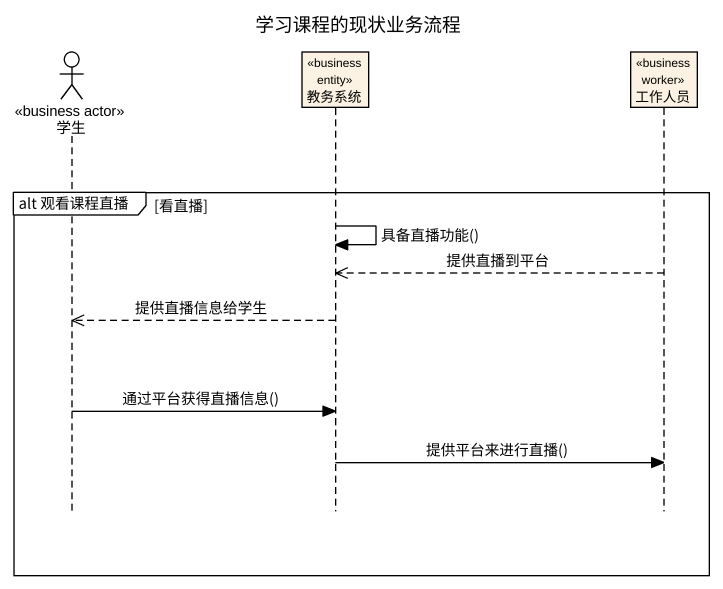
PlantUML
@startuml
title 学习课程的现状业务流程
hide footbox
actor 学生 <<business actor>>
participant 教务系统 <<business entity>>
participant 工作人员 <<business worker>>

group alt 观看课程直播 [看直播]
  教务系统 -> 教务系统 : 具备直播功能()
  工作人员 -->> 教务系统 : 提供直播到平台
  教务系统 -->> 学生 : 提供直播信息给学生
  学生 -> 教务系统 : 通过平台获得直播信息()
  教务系统 -> 工作人员 : 提供平台来进行直播()
end
@enduml
